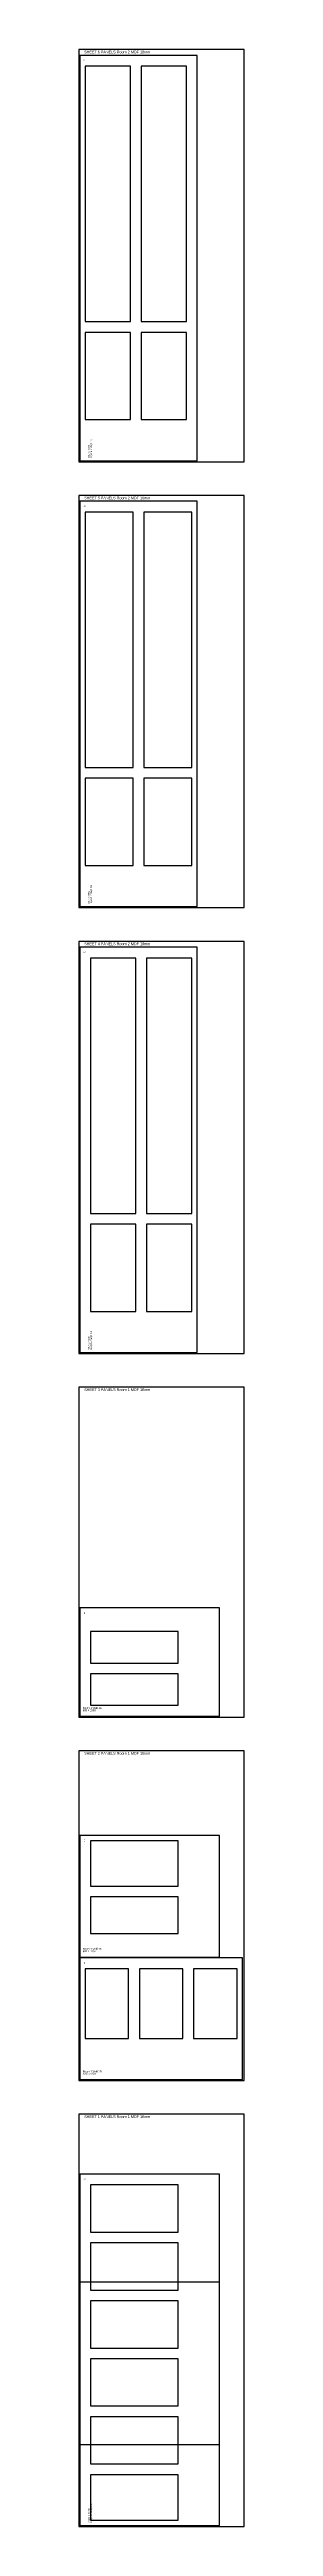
# Model space of a CAD drawing. Extents: x 0 to 1220, y 0 to 18330.
import ezdxf

# ---------------------------------------------------------------- set-up
doc = ezdxf.new("R2010")
doc.units = 0
for name, color, linetype in [('INSIDE', 5, 'CONTINUOUS'), ('OFFSET_A', 30, 'CONTINUOUS'), ('OUT', 150, 'CONTINUOUS'), ('PART_NUMBER', 7, 'CONTINUOUS'), ('SHEET', 7, 'CONTINUOUS'), ('text', 7, 'CONTINUOUS')]:
    doc.layers.add(name, color=color, linetype=linetype)

msp = doc.modelspace()

# ---------------------------------------------------------------- linework, layer by layer
at = {"layer": 'INSIDE'}
msp.add_lwpolyline([(7, 607), (1037, 607), (1037, 1807), (7, 1807)], close=True, dxfattribs=at)
at = {"layer": 'OFFSET_A'}
for points in [[(47, 16317), (380.33, 16317), (380.33, 18207), (47, 18207)], [(460.33, 16317), (793.67, 16317), (793.67, 18207), (460.33, 18207)], [(47, 15592), (380.33, 15592), (380.33, 16237), (47, 16237)], [(460.33, 15592), (793.67, 15592), (793.67, 16237), (460.33, 16237)], [(47, 13017), (400.33, 13017), (400.33, 14907), (47, 14907)], [(480.33, 13017), (833.67, 13017), (833.67, 14907), (480.33, 14907)], [(47, 12292), (400.33, 12292), (400.33, 12937), (47, 12937)], [(480.33, 12292), (833.67, 12292), (833.67, 12937), (480.33, 12937)], [(87, 9717), (420.33, 9717), (420.33, 11607), (87, 11607)], [(500.33, 9717), (833.67, 9717), (833.67, 11607), (500.33, 11607)], [(87, 8992), (420.33, 8992), (420.33, 9637), (87, 9637)], [(500.33, 8992), (833.67, 8992), (833.67, 9637), (500.33, 9637)], [(87, 6389.5), (732, 6389.5), (732, 6622), (87, 6622)], [(87, 6077), (732, 6077), (732, 6309.5), (87, 6309.5)], [(87, 4738.38), (732, 4738.38), (732, 5074), (87, 5074)], [(87, 4389), (732, 4389), (732, 4658.38), (87, 4658.38)], [(47, 3612), (367, 3612), (367, 4127), (47, 4127)], [(447, 3612), (767, 3612), (767, 4127), (447, 4127)], [(847, 3612), (1167, 3612), (1167, 4127), (847, 4127)], [(87, 2178.13), (732, 2178.13), (732, 2527), (87, 2527)], [(87, 1749.25), (732, 1749.25), (732, 2098.13), (87, 2098.13)], [(87, 1320.38), (732, 1320.38), (732, 1669.25), (87, 1669.25)], [(87, 891.5), (732, 891.5), (732, 1240.38), (87, 1240.38)], [(87, 462.63), (732, 462.63), (732, 811.5), (87, 811.5)], [(87, 47), (732, 47), (732, 382.63), (87, 382.63)]]:
    msp.add_lwpolyline(points, close=True, dxfattribs=at)
at = {"layer": 'OUT'}
for points in [[(7, 15287), (874, 15287), (874, 18287), (7, 18287)], [(7, 11987), (874, 11987), (874, 14987), (7, 14987)], [(7, 8687), (874, 8687), (874, 11687), (7, 11687)], [(7, 5997), (1037, 5997), (1037, 6797), (7, 6797)], [(7, 4214), (1037, 4214), (1037, 5114), (7, 5114)], [(7, 3307), (1207, 3307), (1207, 4207), (7, 4207)], [(7, 7), (1037, 7), (1037, 2607), (7, 2607)]]:
    msp.add_lwpolyline(points, close=True, dxfattribs=at)
at = {"layer": 'SHEET'}
for points in [[(0, 15280), (1220, 15280), (1220, 18330), (0, 18330)], [(0, 11980), (1220, 11980), (1220, 15030), (0, 15030)], [(0, 8680), (1220, 8680), (1220, 11730), (0, 11730)], [(0, 5990), (1220, 5990), (1220, 8430), (0, 8430)], [(0, 3300), (1220, 3300), (1220, 5740), (0, 5740)], [(0, 0), (1220, 0), (1220, 3050), (0, 3050)]]:
    msp.add_lwpolyline(points, close=True, dxfattribs=at)

# ---------------------------------------------------------------- texts
at = {"layer": 'PART_NUMBER'}
for s, p in [('7', (51, 18245.52)), ('6', (51, 14945.52)), ('5', (51, 11645.52)), ('3', (51, 2565.52))]:
    msp.add_text(s, height=14, rotation=90, dxfattribs=at).set_placement(p)
for s, p in [('1', (37, 6753)), ('2', (37, 5070)), ('4', (37, 4163))]:
    msp.add_text(s, height=14, dxfattribs=at).set_placement(p)
at = {"layer": 'text'}
for s, height, p in [('SHEET 6 PANELS Room 2 MDF 18mm', 20, (40, 18302)), ('SHEET 5 PANELS Room 2 MDF 18mm', 20, (40, 15002)), ('SHEET 4 PANELS Room 2 MDF 18mm', 20, (40, 11702)), ('SHEET 3 PANELS Room 1 MDF 18mm', 20, (40, 8402)), ('Room 1 Wall 1A', 14, (29, 6050.36)), ('800 x 1030', 14, (29, 6033)), ('SHEET 2 PANELS Room 1 MDF 18mm', 20, (40, 5712)), ('900 x 1030', 14, (29, 4250)), ('Room 1 Wall 1B', 14, (29, 4267.36)), ('1200 x 900', 14, (29, 3343)), ('Room 1 Wall 2B', 14, (29, 3360.36)), ('SHEET 1 PANELS Room 1 MDF 18mm', 20, (40, 3022))]:
    msp.add_text(s, height=height, dxfattribs=at).set_placement(p)
for s, p in [('867 x 3000', (81.1, 15309)), ('Room 2 Wall 1C', (98.46, 15309)), ('867 x 3000', (81.1, 12009)), ('Room 2 Wall 1B', (98.46, 12009)), ('867 x 3000', (81.1, 8709)), ('Room 2 Wall 1A', (98.46, 8709)), ('2600 x 1030', (81.1, 29)), ('Room 1 Wall 2A', (98.46, 29))]:
    msp.add_text(s, height=14, rotation=90, dxfattribs=at).set_placement(p)

doc.saveas('drawing.dxf')
